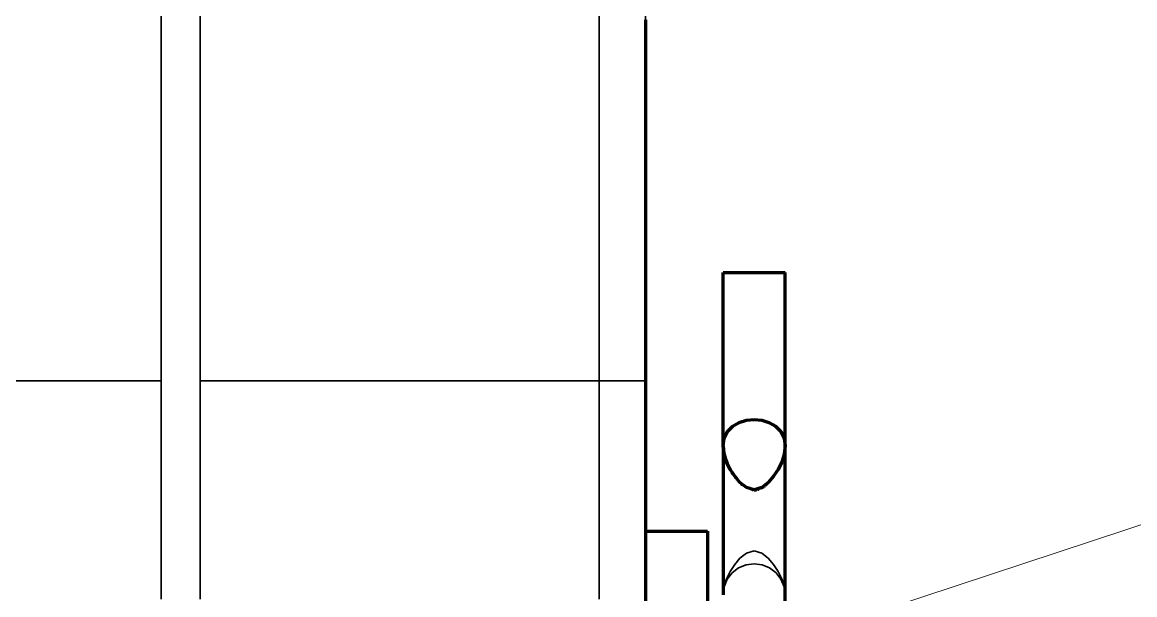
# Model space of a CAD drawing. Header units: millimetres. Extents: x 0 to 2382, y 0 to 420.
# Drawn here: x 183.58 to 190.76, y 231.59 to 235.28 of the extents above; entities that cross this region are included whole.
import ezdxf

# ---------------------------------------------------------------- set-up
doc = ezdxf.new("R2010")
doc.units = ezdxf.units.MM
doc.linetypes.add('IRAM-E-TRAZOS', pattern=[5, 4, -1])
for name, color, linetype, lineweight in [('01-VISIBLE', 7, 'CONTINUOUS', 70), ('02-OCULTA', 4, 'IRAM-E-TRAZOS', 35), ('08-FINA', 5, 'CONTINUOUS', 18)]:
    doc.layers.add(name, color=color, linetype=linetype, lineweight=lineweight)

msp = doc.modelspace()

# ---------------------------------------------------------------- linework, layer by layer
at = {"layer": '01-VISIBLE'}
for p, q in [((188.1, 232.55), (188.1, 233.67)), ((188.5, 232.55), (188.5, 233.67)), ((187.6, 232), (188, 232)), ((188.5, 231.2649), (188.5, 231.59))]:
    msp.add_line(p, q, dxfattribs=at)
for points in [[(187.6, 235.3), (187.6, 235.2), (187.6, 235.1), (187.6, 235), (187.6, 234.9), (187.6, 234.8), (187.6, 234.7), (187.6, 234.6), (187.6, 234.5), (187.6, 234.4), (187.6, 234.3), (187.6, 234.2), (187.6, 234.1), (187.6, 234), (187.6, 233.9), (187.6, 233.8), (187.6, 233.7), (187.6, 233.6), (187.6, 233.5), (187.6, 233.4), (187.6, 233.3), (187.6, 233.2), (187.6, 233.1), (187.6, 233), (187.6, 232.9), (187.6, 232.8), (187.6, 232.7), (187.6, 232.6), (187.6, 232.5), (187.6, 232.4), (187.6, 232.3), (187.6, 232.2), (187.6, 232.1), (187.6, 232), (187.6, 231.9), (187.6, 231.8), (187.6, 231.7), (187.6, 231.6), (187.6, 231.5)], [(188.1, 233.67), (188.15, 233.67), (188.2, 233.67), (188.25, 233.67), (188.3, 233.67), (188.35, 233.67), (188.4, 233.67), (188.45, 233.67), (188.5, 233.67)], [(188.1, 232.55), (188.1066, 232.5984), (188.1276, 232.6425), (188.1617, 232.6775), (188.2042, 232.7016), (188.2512, 232.7154), (188.3, 232.7199)], [(188.3, 232.7199), (188.3488, 232.7154), (188.3958, 232.7016), (188.4383, 232.6775), (188.4724, 232.6425), (188.4934, 232.5984), (188.5, 232.55)], [(188.5, 232.55), (188.4937, 232.4974), (188.4776, 232.4469), (188.4544, 232.3992), (188.4257, 232.3547), (188.3914, 232.3142), (188.3502, 232.2811), (188.3, 232.266), (188.2498, 232.2811), (188.2086, 232.3142), (188.1743, 232.3547), (188.1456, 232.3992), (188.1224, 232.4469), (188.1063, 232.4974), (188.1, 232.55)], [(188.1, 232.55), (188.1013, 232.5271), (188.1048, 232.5044), (188.1102, 232.482), (188.1173, 232.4602), (188.1258, 232.4388), (188.1356, 232.418)], [(188.1, 232.55), (188.1, 232.4995), (188.1, 232.4489), (188.1, 232.3984), (188.1, 232.3479), (188.1, 232.2974), (188.1, 232.2468), (188.1, 232.1963), (188.1, 232.1458), (188.1, 232.0953), (188.1, 232.0447), (188.1, 231.9942), (188.1, 231.9437), (188.1, 231.8932), (188.1, 231.8426), (188.1, 231.7921), (188.1, 231.7416), (188.1, 231.6911), (188.1, 231.6405), (188.1, 231.59)], [(188.5, 231.59), (188.5, 231.6405), (188.5, 231.6911), (188.5, 231.7416), (188.5, 231.7921), (188.5, 231.8426), (188.5, 231.8932), (188.5, 231.9437), (188.5, 231.9942), (188.5, 232.0447), (188.5, 232.0953), (188.5, 232.1458), (188.5, 232.1963), (188.5, 232.2468), (188.5, 232.2974), (188.5, 232.3479), (188.5, 232.3984), (188.5, 232.4489), (188.5, 232.4995), (188.5, 232.55)], [(188.5, 231.59), (188.5, 231.6405), (188.5, 231.6911), (188.5, 231.7416), (188.5, 231.7921), (188.5, 231.8426), (188.5, 231.8932), (188.5, 231.9437), (188.5, 231.9942), (188.5, 232.0447), (188.5, 232.0953), (188.5, 232.1458), (188.5, 232.1963), (188.5, 232.2468), (188.5, 232.2974), (188.5, 232.3479), (188.5, 232.3984), (188.5, 232.4489), (188.5, 232.4995), (188.5, 232.55)], [(188.1358, 232.4175), (188.1358, 232.4175), (188.1358, 232.4175), (188.1358, 232.4175), (188.1358, 232.4175), (188.1358, 232.4175), (188.1358, 232.4175)], [(188.1421, 232.4055), (188.1428, 232.4042), (188.1435, 232.4029), (188.1442, 232.4017), (188.1449, 232.4004), (188.1456, 232.3992), (188.1463, 232.3979)], [(188.1466, 232.3974), (188.1466, 232.3974), (188.1466, 232.3974), (188.1466, 232.3974), (188.1466, 232.3974), (188.1466, 232.3974), (188.1466, 232.3974)], [(188.1547, 232.3838), (188.1561, 232.3816), (188.1575, 232.3793), (188.159, 232.377), (188.1604, 232.3747), (188.1619, 232.3725), (188.1634, 232.3702)], [(188.1638, 232.3697), (188.1638, 232.3697), (188.1638, 232.3697), (188.1638, 232.3697), (188.1638, 232.3697), (188.1638, 232.3697), (188.1638, 232.3697)], [(188.164, 232.3693), (188.1644, 232.3688), (188.1647, 232.3683), (188.165, 232.3678), (188.1654, 232.3673), (188.1657, 232.3668), (188.1661, 232.3663)], [(188.1743, 232.3548), (188.1756, 232.353), (188.1769, 232.3512), (188.1783, 232.3494), (188.1797, 232.3476), (188.181, 232.3458), (188.1824, 232.344)], [(188.4152, 232.341), (188.4162, 232.3422), (188.4171, 232.3435), (188.4181, 232.3447), (188.4191, 232.346), (188.4201, 232.3472), (188.421, 232.3485)], [(188.4478, 232.388), (188.4478, 232.388), (188.4478, 232.388), (188.4478, 232.388), (188.4478, 232.388), (188.4478, 232.388), (188.4478, 232.388)], [(188.4501, 232.3917), (188.4504, 232.3923), (188.4508, 232.3929), (188.4511, 232.3935), (188.4515, 232.3941), (188.4518, 232.3947), (188.4522, 232.3953)], [(188.1882, 232.3369), (188.1885, 232.3365), (188.1888, 232.3362), (188.189, 232.3358), (188.1893, 232.3354), (188.1896, 232.3351), (188.1899, 232.3347)], [(188.1969, 232.3266), (188.1978, 232.3257), (188.1987, 232.3247), (188.1995, 232.3237), (188.2004, 232.3228), (188.2013, 232.3218), (188.2022, 232.3209)], [(188.2109, 232.3119), (188.2109, 232.3119), (188.2109, 232.3119), (188.2109, 232.3119), (188.2109, 232.3119), (188.2109, 232.3119), (188.2109, 232.3119)], [(188.2109, 232.3118), (188.2109, 232.3118), (188.2109, 232.3118), (188.2109, 232.3118), (188.2109, 232.3118), (188.2109, 232.3118), (188.2109, 232.3118)], [(188.211, 232.3117), (188.2111, 232.3117), (188.2111, 232.3117), (188.2112, 232.3116), (188.2112, 232.3116), (188.2113, 232.3115), (188.2113, 232.3115)], [(188.2116, 232.3111), (188.2121, 232.3107), (188.2126, 232.3102), (188.2131, 232.3097), (188.2137, 232.3092), (188.2142, 232.3087), (188.2147, 232.3082)], [(188.2179, 232.3052), (188.2186, 232.3045), (188.2194, 232.3038), (188.2202, 232.3032), (188.2209, 232.3025), (188.2217, 232.3018), (188.2225, 232.3011)], [(188.2318, 232.2934), (188.2318, 232.2934), (188.2318, 232.2934), (188.2318, 232.2934), (188.2318, 232.2934), (188.2318, 232.2934), (188.2318, 232.2934)], [(188.2319, 232.2933), (188.2319, 232.2933), (188.2319, 232.2933), (188.2319, 232.2933), (188.2319, 232.2933), (188.2319, 232.2933), (188.2319, 232.2933)], [(188.3431, 232.2772), (188.3431, 232.2772), (188.3431, 232.2772), (188.3431, 232.2772), (188.3431, 232.2772), (188.3431, 232.2772), (188.3431, 232.2772)], [(188.3432, 232.2772), (188.3432, 232.2772), (188.3432, 232.2772), (188.3432, 232.2772), (188.3432, 232.2772), (188.3432, 232.2772), (188.3432, 232.2772)], [(188.3434, 232.2773), (188.3434, 232.2773), (188.3434, 232.2773), (188.3434, 232.2773), (188.3434, 232.2773), (188.3434, 232.2773), (188.3434, 232.2773)], [(188.3435, 232.2773), (188.3435, 232.2773), (188.3435, 232.2773), (188.3435, 232.2773), (188.3435, 232.2773), (188.3435, 232.2773), (188.3435, 232.2773)], [(188.3436, 232.2774), (188.3436, 232.2774), (188.3436, 232.2774), (188.3436, 232.2774), (188.3436, 232.2774), (188.3436, 232.2774), (188.3436, 232.2774)], [(188.3437, 232.2775), (188.3437, 232.2775), (188.3437, 232.2775), (188.3437, 232.2775), (188.3437, 232.2775), (188.3437, 232.2775), (188.3437, 232.2775)], [(188.3438, 232.2775), (188.3438, 232.2775), (188.3438, 232.2775), (188.3438, 232.2775), (188.3438, 232.2775), (188.3438, 232.2775), (188.3438, 232.2775)], [(188.344, 232.2776), (188.344, 232.2776), (188.344, 232.2776), (188.344, 232.2776), (188.344, 232.2776), (188.344, 232.2776), (188.344, 232.2776)], [(188.3441, 232.2777), (188.3441, 232.2777), (188.3441, 232.2777), (188.3441, 232.2777), (188.3441, 232.2777), (188.3441, 232.2777), (188.3441, 232.2777)], [(188.3442, 232.2777), (188.3442, 232.2777), (188.3442, 232.2777), (188.3442, 232.2777), (188.3442, 232.2777), (188.3442, 232.2777), (188.3442, 232.2777)], [(188.3443, 232.2778), (188.3443, 232.2778), (188.3443, 232.2778), (188.3443, 232.2778), (188.3443, 232.2778), (188.3443, 232.2778), (188.3443, 232.2778)], [(188.3444, 232.2778), (188.3444, 232.2778), (188.3444, 232.2778), (188.3444, 232.2778), (188.3444, 232.2778), (188.3444, 232.2778), (188.3444, 232.2778)], [(188.3445, 232.2779), (188.3445, 232.2779), (188.3445, 232.2779), (188.3445, 232.2779), (188.3445, 232.2779), (188.3445, 232.2779), (188.3445, 232.2779)], [(188.3447, 232.278), (188.3447, 232.278), (188.3447, 232.278), (188.3447, 232.278), (188.3447, 232.278), (188.3447, 232.278), (188.3447, 232.278)], [(188.3448, 232.278), (188.3448, 232.278), (188.3449, 232.2781), (188.3449, 232.2781), (188.3449, 232.2781), (188.345, 232.2781), (188.345, 232.2782)], [(188.3535, 232.2831), (188.3535, 232.2831), (188.3535, 232.2831), (188.3535, 232.2831), (188.3535, 232.2831), (188.3535, 232.2831), (188.3535, 232.2831)], [(188.3536, 232.2831), (188.3536, 232.2831), (188.3536, 232.2832), (188.3536, 232.2832), (188.3536, 232.2832), (188.3536, 232.2832), (188.3537, 232.2832)], [(188.3537, 232.2832), (188.3538, 232.2832), (188.3538, 232.2833), (188.3539, 232.2833), (188.3539, 232.2833), (188.3539, 232.2833), (188.354, 232.2834)], [(188.354, 232.2834), (188.3554, 232.2843), (188.3567, 232.2851), (188.3581, 232.286), (188.3594, 232.287), (188.3607, 232.2879), (188.3621, 232.2888)], [(188.364, 232.2902), (188.3648, 232.2908), (188.3655, 232.2914), (188.3663, 232.2919), (188.3671, 232.2925), (188.3678, 232.2931), (188.3686, 232.2937)], [(188.375, 232.2989), (188.3754, 232.2993), (188.3758, 232.2996), (188.3762, 232.3), (188.3766, 232.3003), (188.3771, 232.3007), (188.3775, 232.3011)], [(188.3782, 232.3017), (188.3787, 232.3022), (188.3793, 232.3027), (188.3799, 232.3032), (188.3805, 232.3037), (188.3811, 232.3043), (188.3816, 232.3048)], [(188.386, 232.3088), (188.3867, 232.3096), (188.3875, 232.3103), (188.3882, 232.311), (188.389, 232.3117), (188.3897, 232.3125), (188.3904, 232.3132)], [(188.3956, 232.3185), (188.3963, 232.3192), (188.397, 232.32), (188.3977, 232.3207), (188.3984, 232.3215), (188.3991, 232.3223), (188.3998, 232.3231)], [(188.4011, 232.3245), (188.4014, 232.3248), (188.4017, 232.3251), (188.4019, 232.3254), (188.4022, 232.3257), (188.4025, 232.326), (188.4027, 232.3262)], [(188.4011, 232.3244), (188.4011, 232.3244), (188.4011, 232.3244), (188.4011, 232.3245), (188.4011, 232.3245), (188.4011, 232.3245), (188.4011, 232.3245)], [(188.4086, 232.333), (188.409, 232.3335), (188.4095, 232.334), (188.4099, 232.3346), (188.4103, 232.3351), (188.4108, 232.3356), (188.4112, 232.3361)], [(188.2647, 232.2735), (188.2647, 232.2735), (188.2647, 232.2735), (188.2647, 232.2735), (188.2647, 232.2735), (188.2647, 232.2735), (188.2647, 232.2735)], [(188.2649, 232.2734), (188.2649, 232.2734), (188.2649, 232.2734), (188.2649, 232.2734), (188.2649, 232.2734), (188.2649, 232.2734), (188.2649, 232.2734)], [(188.2652, 232.2733), (188.2652, 232.2733), (188.2652, 232.2733), (188.2652, 232.2733), (188.2652, 232.2733), (188.2652, 232.2733), (188.2652, 232.2733)], [(188.2655, 232.2732), (188.2655, 232.2732), (188.2655, 232.2732), (188.2655, 232.2732), (188.2655, 232.2732), (188.2655, 232.2732), (188.2655, 232.2732)], [(188.2661, 232.2729), (188.2661, 232.2729), (188.2661, 232.2729), (188.2661, 232.2729), (188.2661, 232.2729), (188.2661, 232.2729), (188.2661, 232.2729)], [(188.2663, 232.2728), (188.2663, 232.2728), (188.2663, 232.2728), (188.2663, 232.2728), (188.2663, 232.2728), (188.2663, 232.2728), (188.2663, 232.2728)], [(188.2666, 232.2727), (188.2666, 232.2727), (188.2666, 232.2727), (188.2666, 232.2727), (188.2666, 232.2727), (188.2666, 232.2727), (188.2666, 232.2727)], [(188.2867, 232.267), (188.2867, 232.267), (188.2867, 232.267), (188.2867, 232.267), (188.2867, 232.267), (188.2867, 232.267), (188.2867, 232.267)], [(188.2868, 232.267), (188.2868, 232.267), (188.2868, 232.267), (188.2868, 232.267), (188.2868, 232.267), (188.2868, 232.267), (188.2868, 232.267)], [(188.2869, 232.267), (188.2869, 232.267), (188.2869, 232.267), (188.2869, 232.267), (188.2869, 232.267), (188.2869, 232.267), (188.2869, 232.267)], [(188.287, 232.267), (188.287, 232.267), (188.287, 232.267), (188.287, 232.267), (188.287, 232.267), (188.287, 232.267), (188.287, 232.267)], [(188.2871, 232.267), (188.2871, 232.267), (188.2871, 232.267), (188.2871, 232.267), (188.2871, 232.267), (188.2871, 232.267), (188.2871, 232.267)], [(188.2872, 232.267), (188.2872, 232.267), (188.2872, 232.267), (188.2872, 232.267), (188.2872, 232.267), (188.2872, 232.267), (188.2872, 232.267)], [(188.2873, 232.2669), (188.2873, 232.2669), (188.2873, 232.2669), (188.2873, 232.2669), (188.2873, 232.2669), (188.2873, 232.2669), (188.2873, 232.2669)], [(188.2874, 232.2669), (188.2874, 232.2669), (188.2874, 232.2669), (188.2874, 232.2669), (188.2874, 232.2669), (188.2874, 232.2669), (188.2874, 232.2669)], [(188.2875, 232.2669), (188.2875, 232.2669), (188.2875, 232.2669), (188.2875, 232.2669), (188.2875, 232.2669), (188.2875, 232.2669), (188.2875, 232.2669)], [(188.2876, 232.2669), (188.2876, 232.2669), (188.2876, 232.2669), (188.2876, 232.2669), (188.2876, 232.2669), (188.2876, 232.2669), (188.2876, 232.2669)], [(188.2877, 232.2669), (188.2877, 232.2669), (188.2877, 232.2669), (188.2877, 232.2669), (188.2877, 232.2669), (188.2877, 232.2669), (188.2877, 232.2669)], [(188.2878, 232.2669), (188.2878, 232.2669), (188.2878, 232.2669), (188.2878, 232.2669), (188.2878, 232.2669), (188.2878, 232.2669), (188.2878, 232.2669)], [(188.2879, 232.2669), (188.2879, 232.2669), (188.2879, 232.2669), (188.2879, 232.2669), (188.2879, 232.2669), (188.2879, 232.2669), (188.2879, 232.2669)], [(188.288, 232.2668), (188.288, 232.2668), (188.288, 232.2668), (188.288, 232.2668), (188.288, 232.2668), (188.288, 232.2668), (188.288, 232.2668)], [(188.2881, 232.2668), (188.2881, 232.2668), (188.2881, 232.2668), (188.2881, 232.2668), (188.2881, 232.2668), (188.2881, 232.2668), (188.2881, 232.2668)], [(188.2882, 232.2668), (188.2882, 232.2668), (188.2882, 232.2668), (188.2882, 232.2668), (188.2882, 232.2668), (188.2882, 232.2668), (188.2882, 232.2668)], [(188.2883, 232.2668), (188.2883, 232.2668), (188.2883, 232.2668), (188.2883, 232.2668), (188.2883, 232.2668), (188.2883, 232.2668), (188.2883, 232.2668)], [(188.2884, 232.2668), (188.2884, 232.2668), (188.2884, 232.2668), (188.2884, 232.2668), (188.2884, 232.2668), (188.2884, 232.2668), (188.2884, 232.2668)], [(188.2886, 232.2668), (188.2886, 232.2668), (188.2886, 232.2668), (188.2886, 232.2668), (188.2886, 232.2668), (188.2886, 232.2668), (188.2886, 232.2668)], [(188.2887, 232.2667), (188.2887, 232.2667), (188.2887, 232.2667), (188.2887, 232.2667), (188.2887, 232.2667), (188.2887, 232.2667), (188.2887, 232.2667)], [(188.2888, 232.2667), (188.2888, 232.2667), (188.2888, 232.2667), (188.2888, 232.2667), (188.2888, 232.2667), (188.2888, 232.2667), (188.2888, 232.2667)], [(188.2889, 232.2667), (188.2889, 232.2667), (188.2889, 232.2667), (188.2889, 232.2667), (188.2889, 232.2667), (188.2889, 232.2667), (188.2889, 232.2667)], [(188.289, 232.2667), (188.289, 232.2667), (188.289, 232.2667), (188.289, 232.2667), (188.289, 232.2667), (188.289, 232.2667), (188.289, 232.2667)], [(188.2891, 232.2667), (188.2891, 232.2667), (188.2891, 232.2667), (188.2891, 232.2667), (188.2891, 232.2667), (188.2891, 232.2667), (188.2891, 232.2667)], [(188.2892, 232.2667), (188.2892, 232.2667), (188.2892, 232.2667), (188.2892, 232.2667), (188.2892, 232.2667), (188.2892, 232.2667), (188.2892, 232.2667)], [(188.2893, 232.2667), (188.2893, 232.2667), (188.2893, 232.2667), (188.2893, 232.2667), (188.2893, 232.2667), (188.2893, 232.2667), (188.2893, 232.2667)], [(188.2894, 232.2666), (188.2894, 232.2666), (188.2894, 232.2666), (188.2894, 232.2666), (188.2894, 232.2666), (188.2894, 232.2666), (188.2894, 232.2666)], [(188.2895, 232.2666), (188.2895, 232.2666), (188.2895, 232.2666), (188.2895, 232.2666), (188.2895, 232.2666), (188.2895, 232.2666), (188.2895, 232.2666)], [(188.2896, 232.2666), (188.2896, 232.2666), (188.2896, 232.2666), (188.2896, 232.2666), (188.2896, 232.2666), (188.2896, 232.2666), (188.2896, 232.2666)], [(188.2897, 232.2666), (188.2897, 232.2666), (188.2897, 232.2666), (188.2897, 232.2666), (188.2897, 232.2666), (188.2897, 232.2666), (188.2897, 232.2666)], [(188.2898, 232.2666), (188.2898, 232.2666), (188.2898, 232.2666), (188.2898, 232.2666), (188.2898, 232.2666), (188.2898, 232.2666), (188.2898, 232.2666)], [(188.2899, 232.2666), (188.2899, 232.2666), (188.2899, 232.2666), (188.2899, 232.2666), (188.2899, 232.2666), (188.2899, 232.2666), (188.2899, 232.2666)], [(188.29, 232.2666), (188.29, 232.2666), (188.29, 232.2666), (188.29, 232.2666), (188.29, 232.2666), (188.29, 232.2666), (188.29, 232.2666)], [(188.2901, 232.2666), (188.2902, 232.2666), (188.2902, 232.2665), (188.2902, 232.2665), (188.2903, 232.2665), (188.2903, 232.2665), (188.2904, 232.2665)], [(188.3001, 232.266), (188.3001, 232.266), (188.3002, 232.266), (188.3003, 232.266), (188.3003, 232.266), (188.3004, 232.266), (188.3004, 232.266)], [(188.3004, 232.266), (188.3013, 232.266), (188.3021, 232.266), (188.3029, 232.266), (188.3038, 232.266), (188.3046, 232.2661), (188.3055, 232.2661)], [(188.3057, 232.2662), (188.3072, 232.2663), (188.3086, 232.2664), (188.31, 232.2666), (188.3115, 232.2668), (188.3129, 232.267), (188.3143, 232.2672)], [(188.3225, 232.2691), (188.3225, 232.2691), (188.3225, 232.2691), (188.3225, 232.2691), (188.3225, 232.2691), (188.3225, 232.2691), (188.3225, 232.2691)], [(188.3227, 232.2691), (188.3227, 232.2691), (188.3227, 232.2691), (188.3227, 232.2691), (188.3227, 232.2691), (188.3227, 232.2691), (188.3227, 232.2691)], [(188.3228, 232.2691), (188.3228, 232.2691), (188.3228, 232.2691), (188.3228, 232.2691), (188.3228, 232.2691), (188.3228, 232.2691), (188.3228, 232.2691)], [(188.3229, 232.2692), (188.3229, 232.2692), (188.3229, 232.2692), (188.3229, 232.2692), (188.3229, 232.2692), (188.3229, 232.2692), (188.3229, 232.2692)], [(188.3231, 232.2692), (188.3231, 232.2692), (188.3231, 232.2692), (188.3231, 232.2692), (188.3231, 232.2692), (188.3231, 232.2692), (188.3231, 232.2692)], [(188.3232, 232.2692), (188.3232, 232.2692), (188.3232, 232.2692), (188.3232, 232.2692), (188.3232, 232.2692), (188.3232, 232.2692), (188.3232, 232.2692)], [(188.3233, 232.2693), (188.3233, 232.2693), (188.3233, 232.2693), (188.3233, 232.2693), (188.3233, 232.2693), (188.3233, 232.2693), (188.3233, 232.2693)], [(188.3235, 232.2693), (188.3235, 232.2693), (188.3235, 232.2693), (188.3235, 232.2693), (188.3235, 232.2693), (188.3235, 232.2693), (188.3235, 232.2693)], [(188.3236, 232.2694), (188.3236, 232.2694), (188.3236, 232.2694), (188.3236, 232.2694), (188.3236, 232.2694), (188.3236, 232.2694), (188.3236, 232.2694)], [(188.3237, 232.2694), (188.3237, 232.2694), (188.3237, 232.2694), (188.3237, 232.2694), (188.3237, 232.2694), (188.3237, 232.2694), (188.3237, 232.2694)], [(188.3239, 232.2694), (188.3239, 232.2694), (188.3239, 232.2694), (188.3239, 232.2694), (188.3239, 232.2694), (188.3239, 232.2694), (188.3239, 232.2694)], [(188.324, 232.2695), (188.324, 232.2695), (188.324, 232.2695), (188.324, 232.2695), (188.324, 232.2695), (188.324, 232.2695), (188.324, 232.2695)], [(188.3241, 232.2695), (188.3241, 232.2695), (188.3241, 232.2695), (188.3241, 232.2695), (188.3241, 232.2695), (188.3241, 232.2695), (188.3241, 232.2695)], [(188.3243, 232.2695), (188.3243, 232.2695), (188.3243, 232.2695), (188.3243, 232.2695), (188.3243, 232.2695), (188.3243, 232.2695), (188.3243, 232.2695)], [(188.3244, 232.2696), (188.3244, 232.2696), (188.3244, 232.2696), (188.3244, 232.2696), (188.3244, 232.2696), (188.3244, 232.2696), (188.3244, 232.2696)], [(188.3245, 232.2696), (188.3245, 232.2696), (188.3245, 232.2696), (188.3245, 232.2696), (188.3245, 232.2696), (188.3245, 232.2696), (188.3245, 232.2696)], [(188.3247, 232.2697), (188.3247, 232.2697), (188.3247, 232.2697), (188.3247, 232.2697), (188.3247, 232.2697), (188.3247, 232.2697), (188.3247, 232.2697)], [(188.3248, 232.2697), (188.3248, 232.2697), (188.3248, 232.2697), (188.3248, 232.2697), (188.3248, 232.2697), (188.3248, 232.2697), (188.3248, 232.2697)], [(188.3249, 232.2697), (188.3249, 232.2697), (188.3249, 232.2697), (188.3249, 232.2697), (188.3249, 232.2697), (188.3249, 232.2697), (188.3249, 232.2697)], [(188.3251, 232.2698), (188.3251, 232.2698), (188.3252, 232.2698), (188.3252, 232.2698), (188.3253, 232.2698), (188.3253, 232.2699), (188.3254, 232.2699)], [(188, 232), (188, 231.95), (188, 231.9), (188, 231.85), (188, 231.8), (188, 231.75), (188, 231.7), (188, 231.65), (188, 231.6), (188, 231.55)], [(188.1, 231.59), (188.1, 231.59), (188.1, 231.59), (188.1, 231.59), (188.1, 231.5901), (188.1, 231.5901), (188.1, 231.5901)], [(188.5, 231.5901), (188.5, 231.5901), (188.5, 231.5901), (188.5, 231.59), (188.5, 231.59), (188.5, 231.59), (188.5, 231.59)]]:
    msp.add_lwpolyline(points, dxfattribs=at)
at = {"layer": '02-OCULTA'}
for p, q in [((181.6, 232.97), (184.475, 232.97)), ((184.725, 232.97), (187.6, 232.97)), ((188.1, 231.59), (188.1, 232.55)), ((188.5, 231.59), (188.5, 232.55))]:
    msp.add_line(p, q, dxfattribs=at)
for points in [[(184.475, 235.325), (184.475, 235.254), (184.475, 235.183), (184.475, 235.112), (184.475, 235.041), (184.475, 234.97), (184.475, 234.899), (184.475, 234.828), (184.475, 234.757), (184.475, 234.686), (184.475, 234.615), (184.475, 234.544), (184.475, 234.473), (184.475, 234.402), (184.475, 234.331), (184.475, 234.26), (184.475, 234.189), (184.475, 234.118), (184.475, 234.047), (184.475, 233.976), (184.475, 233.905), (184.475, 233.834), (184.475, 233.763), (184.475, 233.692), (184.475, 233.621), (184.475, 233.55), (184.475, 233.479), (184.475, 233.408), (184.475, 233.337), (184.475, 233.266), (184.475, 233.195), (184.475, 233.124), (184.475, 233.053), (184.475, 232.982), (184.475, 232.911), (184.475, 232.84), (184.475, 232.769), (184.475, 232.698), (184.475, 232.627), (184.475, 232.556), (184.475, 232.485), (184.475, 232.414), (184.475, 232.343), (184.475, 232.272), (184.475, 232.201), (184.475, 232.13), (184.475, 232.059), (184.475, 231.988), (184.475, 231.917), (184.475, 231.846), (184.475, 231.775), (184.475, 231.704), (184.475, 231.633), (184.475, 231.562)], [(184.475, 231.562), (184.475, 231.633), (184.475, 231.704), (184.475, 231.775), (184.475, 231.846), (184.475, 231.917), (184.475, 231.988), (184.475, 232.059), (184.475, 232.13), (184.475, 232.201), (184.475, 232.272), (184.475, 232.343), (184.475, 232.414), (184.475, 232.485), (184.475, 232.556), (184.475, 232.627), (184.475, 232.698), (184.475, 232.769), (184.475, 232.84), (184.475, 232.911), (184.475, 232.982), (184.475, 233.053), (184.475, 233.124), (184.475, 233.195), (184.475, 233.266), (184.475, 233.337), (184.475, 233.408), (184.475, 233.479), (184.475, 233.55), (184.475, 233.621), (184.475, 233.692), (184.475, 233.763), (184.475, 233.834), (184.475, 233.905), (184.475, 233.976), (184.475, 234.047), (184.475, 234.118), (184.475, 234.189), (184.475, 234.26), (184.475, 234.331), (184.475, 234.402), (184.475, 234.473), (184.475, 234.544), (184.475, 234.615), (184.475, 234.686), (184.475, 234.757), (184.475, 234.828), (184.475, 234.899), (184.475, 234.97), (184.475, 235.041), (184.475, 235.112), (184.475, 235.183), (184.475, 235.254), (184.475, 235.325)], [(184.725, 235.325), (184.725, 235.254), (184.725, 235.183), (184.725, 235.112), (184.725, 235.041), (184.725, 234.97), (184.725, 234.899), (184.725, 234.828), (184.725, 234.757), (184.725, 234.686), (184.725, 234.615), (184.725, 234.544), (184.725, 234.473), (184.725, 234.402), (184.725, 234.331), (184.725, 234.26), (184.725, 234.189), (184.725, 234.118), (184.725, 234.047), (184.725, 233.976), (184.725, 233.905), (184.725, 233.834), (184.725, 233.763), (184.725, 233.692), (184.725, 233.621), (184.725, 233.55), (184.725, 233.479), (184.725, 233.408), (184.725, 233.337), (184.725, 233.266), (184.725, 233.195), (184.725, 233.124), (184.725, 233.053), (184.725, 232.982), (184.725, 232.911), (184.725, 232.84), (184.725, 232.769), (184.725, 232.698), (184.725, 232.627), (184.725, 232.556), (184.725, 232.485), (184.725, 232.414), (184.725, 232.343), (184.725, 232.272), (184.725, 232.201), (184.725, 232.13), (184.725, 232.059), (184.725, 231.988), (184.725, 231.917), (184.725, 231.846), (184.725, 231.775), (184.725, 231.704), (184.725, 231.633), (184.725, 231.562)], [(184.725, 231.562), (184.725, 231.633), (184.725, 231.704), (184.725, 231.775), (184.725, 231.846), (184.725, 231.917), (184.725, 231.988), (184.725, 232.059), (184.725, 232.13), (184.725, 232.201), (184.725, 232.272), (184.725, 232.343), (184.725, 232.414), (184.725, 232.485), (184.725, 232.556), (184.725, 232.627), (184.725, 232.698), (184.725, 232.769), (184.725, 232.84), (184.725, 232.911), (184.725, 232.982), (184.725, 233.053), (184.725, 233.124), (184.725, 233.195), (184.725, 233.266), (184.725, 233.337), (184.725, 233.408), (184.725, 233.479), (184.725, 233.55), (184.725, 233.621), (184.725, 233.692), (184.725, 233.763), (184.725, 233.834), (184.725, 233.905), (184.725, 233.976), (184.725, 234.047), (184.725, 234.118), (184.725, 234.189), (184.725, 234.26), (184.725, 234.331), (184.725, 234.402), (184.725, 234.473), (184.725, 234.544), (184.725, 234.615), (184.725, 234.686), (184.725, 234.757), (184.725, 234.828), (184.725, 234.899), (184.725, 234.97), (184.725, 235.041), (184.725, 235.112), (184.725, 235.183), (184.725, 235.254), (184.725, 235.325)], [(187.3, 235.328), (187.3, 235.256), (187.3, 235.184), (187.3, 235.112), (187.3, 235.04), (187.3, 234.968), (187.3, 234.896), (187.3, 234.824), (187.3, 234.752), (187.3, 234.68), (187.3, 234.608), (187.3, 234.536), (187.3, 234.464), (187.3, 234.392), (187.3, 234.32), (187.3, 234.248), (187.3, 234.176), (187.3, 234.104), (187.3, 234.032), (187.3, 233.96), (187.3, 233.888), (187.3, 233.816), (187.3, 233.744), (187.3, 233.672), (187.3, 233.6), (187.3, 233.528), (187.3, 233.456), (187.3, 233.384), (187.3, 233.312), (187.3, 233.24), (187.3, 233.168), (187.3, 233.096), (187.3, 233.024), (187.3, 232.952), (187.3, 232.88), (187.3, 232.808), (187.3, 232.736), (187.3, 232.664), (187.3, 232.592), (187.3, 232.52), (187.3, 232.448), (187.3, 232.376), (187.3, 232.304), (187.3, 232.232), (187.3, 232.16), (187.3, 232.088), (187.3, 232.016), (187.3, 231.944), (187.3, 231.872), (187.3, 231.8), (187.3, 231.728), (187.3, 231.656), (187.3, 231.584)], [(187.3, 231.584), (187.3, 231.656), (187.3, 231.728), (187.3, 231.8), (187.3, 231.872), (187.3, 231.944), (187.3, 232.016), (187.3, 232.088), (187.3, 232.16), (187.3, 232.232), (187.3, 232.304), (187.3, 232.376), (187.3, 232.448), (187.3, 232.52), (187.3, 232.592), (187.3, 232.664), (187.3, 232.736), (187.3, 232.808), (187.3, 232.88), (187.3, 232.952), (187.3, 233.024), (187.3, 233.096), (187.3, 233.168), (187.3, 233.24), (187.3, 233.312), (187.3, 233.384), (187.3, 233.456), (187.3, 233.528), (187.3, 233.6), (187.3, 233.672), (187.3, 233.744), (187.3, 233.816), (187.3, 233.888), (187.3, 233.96), (187.3, 234.032), (187.3, 234.104), (187.3, 234.176), (187.3, 234.248), (187.3, 234.32), (187.3, 234.392), (187.3, 234.464), (187.3, 234.536), (187.3, 234.608), (187.3, 234.68), (187.3, 234.752), (187.3, 234.824), (187.3, 234.896), (187.3, 234.968), (187.3, 235.04), (187.3, 235.112), (187.3, 235.184), (187.3, 235.256), (187.3, 235.328)], [(187.3, 235.325), (187.3, 235.254), (187.3, 235.183), (187.3, 235.112), (187.3, 235.041), (187.3, 234.97), (187.3, 234.899), (187.3, 234.828), (187.3, 234.757), (187.3, 234.686), (187.3, 234.615), (187.3, 234.544), (187.3, 234.473), (187.3, 234.402), (187.3, 234.331), (187.3, 234.26), (187.3, 234.189), (187.3, 234.118), (187.3, 234.047), (187.3, 233.976), (187.3, 233.905), (187.3, 233.834), (187.3, 233.763), (187.3, 233.692), (187.3, 233.621), (187.3, 233.55), (187.3, 233.479), (187.3, 233.408), (187.3, 233.337), (187.3, 233.266), (187.3, 233.195), (187.3, 233.124), (187.3, 233.053), (187.3, 232.982), (187.3, 232.911), (187.3, 232.84), (187.3, 232.769), (187.3, 232.698), (187.3, 232.627), (187.3, 232.556), (187.3, 232.485), (187.3, 232.414), (187.3, 232.343), (187.3, 232.272), (187.3, 232.201), (187.3, 232.13), (187.3, 232.059), (187.3, 231.988), (187.3, 231.917), (187.3, 231.846), (187.3, 231.775), (187.3, 231.704), (187.3, 231.633), (187.3, 231.562)], [(187.3, 231.562), (187.3, 231.633), (187.3, 231.704), (187.3, 231.775), (187.3, 231.846), (187.3, 231.917), (187.3, 231.988), (187.3, 232.059), (187.3, 232.13), (187.3, 232.201), (187.3, 232.272), (187.3, 232.343), (187.3, 232.414), (187.3, 232.485), (187.3, 232.556), (187.3, 232.627), (187.3, 232.698), (187.3, 232.769), (187.3, 232.84), (187.3, 232.911), (187.3, 232.982), (187.3, 233.053), (187.3, 233.124), (187.3, 233.195), (187.3, 233.266), (187.3, 233.337), (187.3, 233.408), (187.3, 233.479), (187.3, 233.55), (187.3, 233.621), (187.3, 233.692), (187.3, 233.763), (187.3, 233.834), (187.3, 233.905), (187.3, 233.976), (187.3, 234.047), (187.3, 234.118), (187.3, 234.189), (187.3, 234.26), (187.3, 234.331), (187.3, 234.402), (187.3, 234.473), (187.3, 234.544), (187.3, 234.615), (187.3, 234.686), (187.3, 234.757), (187.3, 234.828), (187.3, 234.899), (187.3, 234.97), (187.3, 235.041), (187.3, 235.112), (187.3, 235.183), (187.3, 235.254), (187.3, 235.325)], [(187.6, 235.328), (187.6, 235.256), (187.6, 235.184), (187.6, 235.112), (187.6, 235.04), (187.6, 234.968), (187.6, 234.896), (187.6, 234.824), (187.6, 234.752), (187.6, 234.68), (187.6, 234.608), (187.6, 234.536), (187.6, 234.464), (187.6, 234.392), (187.6, 234.32), (187.6, 234.248), (187.6, 234.176), (187.6, 234.104), (187.6, 234.032), (187.6, 233.96), (187.6, 233.888), (187.6, 233.816), (187.6, 233.744), (187.6, 233.672), (187.6, 233.6), (187.6, 233.528), (187.6, 233.456), (187.6, 233.384), (187.6, 233.312), (187.6, 233.24), (187.6, 233.168), (187.6, 233.096), (187.6, 233.024), (187.6, 232.952), (187.6, 232.88), (187.6, 232.808), (187.6, 232.736), (187.6, 232.664), (187.6, 232.592), (187.6, 232.52), (187.6, 232.448), (187.6, 232.376), (187.6, 232.304), (187.6, 232.232), (187.6, 232.16), (187.6, 232.088), (187.6, 232.016), (187.6, 231.944), (187.6, 231.872), (187.6, 231.8), (187.6, 231.728), (187.6, 231.656), (187.6, 231.584)], [(187.6, 231.584), (187.6, 231.656), (187.6, 231.728), (187.6, 231.8), (187.6, 231.872), (187.6, 231.944), (187.6, 232.016), (187.6, 232.088), (187.6, 232.16), (187.6, 232.232), (187.6, 232.304), (187.6, 232.376), (187.6, 232.448), (187.6, 232.52), (187.6, 232.592), (187.6, 232.664), (187.6, 232.736), (187.6, 232.808), (187.6, 232.88), (187.6, 232.952), (187.6, 233.024), (187.6, 233.096), (187.6, 233.168), (187.6, 233.24), (187.6, 233.312), (187.6, 233.384), (187.6, 233.456), (187.6, 233.528), (187.6, 233.6), (187.6, 233.672), (187.6, 233.744), (187.6, 233.816), (187.6, 233.888), (187.6, 233.96), (187.6, 234.032), (187.6, 234.104), (187.6, 234.176), (187.6, 234.248), (187.6, 234.32), (187.6, 234.392), (187.6, 234.464), (187.6, 234.536), (187.6, 234.608), (187.6, 234.68), (187.6, 234.752), (187.6, 234.824), (187.6, 234.896), (187.6, 234.968), (187.6, 235.04), (187.6, 235.112), (187.6, 235.184), (187.6, 235.256), (187.6, 235.328)], [(187.6, 231.5), (187.6, 231.6), (187.6, 231.7), (187.6, 231.8), (187.6, 231.9), (187.6, 232), (187.6, 232.1), (187.6, 232.2), (187.6, 232.3), (187.6, 232.4), (187.6, 232.5), (187.6, 232.6), (187.6, 232.7), (187.6, 232.8), (187.6, 232.9), (187.6, 233), (187.6, 233.1), (187.6, 233.2), (187.6, 233.3), (187.6, 233.4), (187.6, 233.5), (187.6, 233.6), (187.6, 233.7), (187.6, 233.8), (187.6, 233.9), (187.6, 234), (187.6, 234.1), (187.6, 234.2), (187.6, 234.3), (187.6, 234.4), (187.6, 234.5), (187.6, 234.6), (187.6, 234.7), (187.6, 234.8), (187.6, 234.9), (187.6, 235), (187.6, 235.1), (187.6, 235.2), (187.6, 235.3)], [(188.5, 233.67), (188.45, 233.67), (188.4, 233.67), (188.35, 233.67), (188.3, 233.67), (188.25, 233.67), (188.2, 233.67), (188.15, 233.67), (188.1, 233.67)], [(184.475, 232.97), (184.475, 232.9197), (184.475, 232.8693), (184.475, 232.819), (184.475, 232.7686), (184.475, 232.7183), (184.475, 232.668), (184.475, 232.6176), (184.475, 232.5673), (184.475, 232.5169), (184.475, 232.4666), (184.475, 232.4163), (184.475, 232.3659), (184.475, 232.3156), (184.475, 232.2653), (184.475, 232.2149), (184.475, 232.1646), (184.475, 232.1142), (184.475, 232.0639), (184.475, 232.0136), (184.475, 231.9632), (184.475, 231.9129), (184.475, 231.8625), (184.475, 231.8122), (184.475, 231.7619), (184.475, 231.7115), (184.475, 231.6612), (184.475, 231.6108), (184.475, 231.5605)], [(184.475, 231.5605), (184.475, 231.6108), (184.475, 231.6612), (184.475, 231.7115), (184.475, 231.7619), (184.475, 231.8122), (184.475, 231.8625), (184.475, 231.9129), (184.475, 231.9632), (184.475, 232.0136), (184.475, 232.0639), (184.475, 232.1142), (184.475, 232.1646), (184.475, 232.2149), (184.475, 232.2653), (184.475, 232.3156), (184.475, 232.3659), (184.475, 232.4163), (184.475, 232.4666), (184.475, 232.5169), (184.475, 232.5673), (184.475, 232.6176), (184.475, 232.668), (184.475, 232.7183), (184.475, 232.7686), (184.475, 232.819), (184.475, 232.8693), (184.475, 232.9197), (184.475, 232.97)], [(184.725, 232.97), (184.725, 232.9197), (184.725, 232.8693), (184.725, 232.819), (184.725, 232.7686), (184.725, 232.7183), (184.725, 232.668), (184.725, 232.6176), (184.725, 232.5673), (184.725, 232.5169), (184.725, 232.4666), (184.725, 232.4163), (184.725, 232.3659), (184.725, 232.3156), (184.725, 232.2653), (184.725, 232.2149), (184.725, 232.1646), (184.725, 232.1142), (184.725, 232.0639), (184.725, 232.0136), (184.725, 231.9632), (184.725, 231.9129), (184.725, 231.8625), (184.725, 231.8122), (184.725, 231.7619), (184.725, 231.7115), (184.725, 231.6612), (184.725, 231.6108), (184.725, 231.5605)], [(184.725, 231.5605), (184.725, 231.6108), (184.725, 231.6612), (184.725, 231.7115), (184.725, 231.7619), (184.725, 231.8122), (184.725, 231.8625), (184.725, 231.9129), (184.725, 231.9632), (184.725, 232.0136), (184.725, 232.0639), (184.725, 232.1142), (184.725, 232.1646), (184.725, 232.2149), (184.725, 232.2653), (184.725, 232.3156), (184.725, 232.3659), (184.725, 232.4163), (184.725, 232.4666), (184.725, 232.5169), (184.725, 232.5673), (184.725, 232.6176), (184.725, 232.668), (184.725, 232.7183), (184.725, 232.7686), (184.725, 232.819), (184.725, 232.8693), (184.725, 232.9197), (184.725, 232.97)], [(187.6, 232.97), (187.6, 232.9197), (187.6, 232.8693), (187.6, 232.819), (187.6, 232.7686), (187.6, 232.7183), (187.6, 232.668), (187.6, 232.6176), (187.6, 232.5673), (187.6, 232.5169), (187.6, 232.4666), (187.6, 232.4163), (187.6, 232.3659), (187.6, 232.3156), (187.6, 232.2653), (187.6, 232.2149), (187.6, 232.1646), (187.6, 232.1142), (187.6, 232.0639), (187.6, 232.0136), (187.6, 231.9632), (187.6, 231.9129), (187.6, 231.8625), (187.6, 231.8122), (187.6, 231.7619), (187.6, 231.7115), (187.6, 231.6612), (187.6, 231.6108), (187.6, 231.5605)], [(187.6, 231.5605), (187.6, 231.6108), (187.6, 231.6612), (187.6, 231.7115), (187.6, 231.7619), (187.6, 231.8122), (187.6, 231.8625), (187.6, 231.9129), (187.6, 231.9632), (187.6, 232.0136), (187.6, 232.0639), (187.6, 232.1142), (187.6, 232.1646), (187.6, 232.2149), (187.6, 232.2653), (187.6, 232.3156), (187.6, 232.3659), (187.6, 232.4163), (187.6, 232.4666), (187.6, 232.5169), (187.6, 232.5673), (187.6, 232.6176), (187.6, 232.668), (187.6, 232.7183), (187.6, 232.7686), (187.6, 232.819), (187.6, 232.8693), (187.6, 232.9197), (187.6, 232.97)], [(188.3, 232.7199), (188.2512, 232.7154), (188.2042, 232.7016), (188.1617, 232.6775), (188.1276, 232.6425), (188.1066, 232.5984), (188.1, 232.55)], [(188.3, 232.7199), (188.3488, 232.7154), (188.3958, 232.7016), (188.4383, 232.6775), (188.4724, 232.6425), (188.4934, 232.5984), (188.5, 232.55)], [(188.1, 232.55), (188.1, 232.4995), (188.1, 232.4489), (188.1, 232.3984), (188.1, 232.3479), (188.1, 232.2974), (188.1, 232.2468), (188.1, 232.1963), (188.1, 232.1458), (188.1, 232.0953), (188.1, 232.0447), (188.1, 231.9942), (188.1, 231.9437), (188.1, 231.8932), (188.1, 231.8426), (188.1, 231.7921), (188.1, 231.7416), (188.1, 231.6911), (188.1, 231.6405), (188.1, 231.59)], [(188.4522, 232.3953), (188.4651, 232.4193), (188.4764, 232.4441), (188.486, 232.4697), (188.4934, 232.496), (188.4982, 232.5228), (188.5, 232.55)], [(188.1356, 232.418), (188.1356, 232.4179), (188.1356, 232.4178), (188.1357, 232.4178), (188.1357, 232.4177), (188.1358, 232.4176), (188.1358, 232.4175)], [(188.1358, 232.4175), (188.1368, 232.4155), (188.1379, 232.4135), (188.1389, 232.4114), (188.14, 232.4094), (188.141, 232.4075), (188.1421, 232.4055)], [(188.1463, 232.3979), (188.1464, 232.3978), (188.1464, 232.3977), (188.1465, 232.3976), (188.1465, 232.3976), (188.1466, 232.3975), (188.1466, 232.3974)], [(188.1466, 232.3974), (188.1479, 232.3951), (188.1493, 232.3928), (188.1506, 232.3906), (188.1519, 232.3883), (188.1533, 232.3861), (188.1547, 232.3838)], [(188.1634, 232.3702), (188.1635, 232.3701), (188.1636, 232.37), (188.1636, 232.3699), (188.1637, 232.3698), (188.1637, 232.3697), (188.1638, 232.3697)], [(188.1638, 232.3697), (188.1638, 232.3696), (188.1639, 232.3695), (188.1639, 232.3695), (188.164, 232.3694), (188.164, 232.3694), (188.164, 232.3693)], [(188.1661, 232.3663), (188.1674, 232.3644), (188.1687, 232.3625), (188.1701, 232.3605), (188.1715, 232.3586), (188.1729, 232.3567), (188.1743, 232.3548)], [(188.421, 232.3485), (188.4258, 232.3548), (188.4304, 232.3613), (188.435, 232.3678), (188.4394, 232.3745), (188.4437, 232.3812), (188.4478, 232.388)], [(188.4478, 232.388), (188.4482, 232.3886), (188.4486, 232.3892), (188.449, 232.3898), (188.4493, 232.3905), (188.4497, 232.3911), (188.4501, 232.3917)], [(188.1824, 232.344), (188.1834, 232.3428), (188.1843, 232.3416), (188.1853, 232.3404), (188.1862, 232.3392), (188.1872, 232.3381), (188.1882, 232.3369)], [(188.1899, 232.3347), (188.1911, 232.3334), (188.1922, 232.332), (188.1934, 232.3307), (188.1946, 232.3293), (188.1957, 232.328), (188.1969, 232.3266)], [(188.2022, 232.3209), (188.2036, 232.3193), (188.205, 232.3178), (188.2065, 232.3163), (188.2079, 232.3149), (188.2094, 232.3134), (188.2109, 232.3119)], [(188.2109, 232.3119), (188.2109, 232.3119), (188.2109, 232.3119), (188.2109, 232.3119), (188.2109, 232.3119), (188.2109, 232.3118), (188.2109, 232.3118)], [(188.2109, 232.3118), (188.211, 232.3118), (188.211, 232.3118), (188.211, 232.3118), (188.211, 232.3118), (188.211, 232.3118), (188.211, 232.3117)], [(188.2113, 232.3115), (188.2114, 232.3114), (188.2114, 232.3114), (188.2115, 232.3113), (188.2115, 232.3113), (188.2116, 232.3112), (188.2116, 232.3111)], [(188.2147, 232.3082), (188.2152, 232.3077), (188.2157, 232.3072), (188.2163, 232.3067), (188.2168, 232.3062), (188.2173, 232.3057), (188.2179, 232.3052)], [(188.2225, 232.3011), (188.224, 232.2998), (188.2255, 232.2985), (188.2271, 232.2972), (188.2286, 232.2959), (188.2302, 232.2947), (188.2318, 232.2934)], [(188.2318, 232.2934), (188.2318, 232.2934), (188.2318, 232.2934), (188.2318, 232.2934), (188.2318, 232.2934), (188.2319, 232.2934), (188.2319, 232.2933)], [(188.2319, 232.2933), (188.237, 232.2895), (188.2422, 232.2858), (188.2476, 232.2824), (188.2532, 232.2791), (188.2588, 232.2762), (188.2647, 232.2735)], [(188.3254, 232.2699), (188.3284, 232.2709), (188.3314, 232.272), (188.3344, 232.2731), (188.3373, 232.2744), (188.3402, 232.2757), (188.3431, 232.2772)], [(188.3431, 232.2772), (188.3431, 232.2772), (188.3432, 232.2772), (188.3432, 232.2772), (188.3432, 232.2772), (188.3432, 232.2772), (188.3432, 232.2772)], [(188.3432, 232.2772), (188.3433, 232.2772), (188.3433, 232.2772), (188.3433, 232.2772), (188.3433, 232.2773), (188.3433, 232.2773), (188.3434, 232.2773)], [(188.3434, 232.2773), (188.3434, 232.2773), (188.3434, 232.2773), (188.3434, 232.2773), (188.3434, 232.2773), (188.3435, 232.2773), (188.3435, 232.2773)], [(188.3435, 232.2773), (188.3435, 232.2774), (188.3435, 232.2774), (188.3435, 232.2774), (188.3436, 232.2774), (188.3436, 232.2774), (188.3436, 232.2774)], [(188.3436, 232.2774), (188.3436, 232.2774), (188.3436, 232.2774), (188.3437, 232.2774), (188.3437, 232.2774), (188.3437, 232.2775), (188.3437, 232.2775)], [(188.3437, 232.2775), (188.3437, 232.2775), (188.3438, 232.2775), (188.3438, 232.2775), (188.3438, 232.2775), (188.3438, 232.2775), (188.3438, 232.2775)], [(188.3438, 232.2775), (188.3439, 232.2775), (188.3439, 232.2775), (188.3439, 232.2776), (188.3439, 232.2776), (188.3439, 232.2776), (188.344, 232.2776)], [(188.344, 232.2776), (188.344, 232.2776), (188.344, 232.2776), (188.344, 232.2776), (188.344, 232.2776), (188.3441, 232.2776), (188.3441, 232.2777)], [(188.3441, 232.2777), (188.3441, 232.2777), (188.3441, 232.2777), (188.3441, 232.2777), (188.3442, 232.2777), (188.3442, 232.2777), (188.3442, 232.2777)], [(188.3442, 232.2777), (188.3442, 232.2777), (188.3442, 232.2777), (188.3442, 232.2777), (188.3443, 232.2778), (188.3443, 232.2778), (188.3443, 232.2778)], [(188.3443, 232.2778), (188.3443, 232.2778), (188.3443, 232.2778), (188.3444, 232.2778), (188.3444, 232.2778), (188.3444, 232.2778), (188.3444, 232.2778)], [(188.3444, 232.2778), (188.3444, 232.2779), (188.3445, 232.2779), (188.3445, 232.2779), (188.3445, 232.2779), (188.3445, 232.2779), (188.3445, 232.2779)], [(188.3445, 232.2779), (188.3446, 232.2779), (188.3446, 232.2779), (188.3446, 232.2779), (188.3446, 232.2779), (188.3446, 232.278), (188.3447, 232.278)], [(188.3447, 232.278), (188.3447, 232.278), (188.3447, 232.278), (188.3447, 232.278), (188.3447, 232.278), (188.3448, 232.278), (188.3448, 232.278)], [(188.345, 232.2782), (188.3465, 232.2789), (188.3479, 232.2797), (188.3493, 232.2805), (188.3507, 232.2814), (188.3521, 232.2822), (188.3535, 232.2831)], [(188.3535, 232.2831), (188.3535, 232.2831), (188.3536, 232.2831), (188.3536, 232.2831), (188.3536, 232.2831), (188.3536, 232.2831), (188.3536, 232.2831)], [(188.3537, 232.2832), (188.3537, 232.2832), (188.3537, 232.2832), (188.3537, 232.2832), (188.3537, 232.2832), (188.3537, 232.2832), (188.3537, 232.2832)], [(188.354, 232.2834), (188.354, 232.2834), (188.354, 232.2834), (188.354, 232.2834), (188.354, 232.2834), (188.354, 232.2834), (188.354, 232.2834)], [(188.3621, 232.2888), (188.3624, 232.289), (188.3627, 232.2893), (188.363, 232.2895), (188.3634, 232.2897), (188.3637, 232.29), (188.364, 232.2902)], [(188.3686, 232.2937), (188.3697, 232.2946), (188.3707, 232.2954), (188.3718, 232.2963), (188.3729, 232.2972), (188.3739, 232.298), (188.375, 232.2989)], [(188.3775, 232.3011), (188.3776, 232.3012), (188.3777, 232.3013), (188.3778, 232.3014), (188.3779, 232.3015), (188.378, 232.3016), (188.3782, 232.3017)], [(188.3816, 232.3048), (188.3824, 232.3055), (188.3831, 232.3061), (188.3838, 232.3068), (188.3845, 232.3075), (188.3853, 232.3082), (188.386, 232.3088)], [(188.3904, 232.3132), (188.3913, 232.3141), (188.3922, 232.3149), (188.393, 232.3158), (188.3939, 232.3167), (188.3947, 232.3176), (188.3956, 232.3185)], [(188.3998, 232.3231), (188.4001, 232.3233), (188.4003, 232.3235), (188.4005, 232.3237), (188.4007, 232.324), (188.4009, 232.3242), (188.4011, 232.3244)], [(188.4011, 232.3245), (188.4011, 232.3245), (188.4011, 232.3245), (188.4011, 232.3245), (188.4011, 232.3245), (188.4011, 232.3245), (188.4011, 232.3245)], [(188.4027, 232.3262), (188.4037, 232.3274), (188.4047, 232.3285), (188.4057, 232.3296), (188.4067, 232.3307), (188.4076, 232.3319), (188.4086, 232.333)], [(188.4112, 232.3361), (188.4119, 232.3369), (188.4125, 232.3377), (188.4132, 232.3385), (188.4139, 232.3394), (188.4145, 232.3402), (188.4152, 232.341)], [(188.2647, 232.2735), (188.2647, 232.2735), (188.2648, 232.2735), (188.2648, 232.2735), (188.2649, 232.2734), (188.2649, 232.2734), (188.2649, 232.2734)], [(188.2649, 232.2734), (188.265, 232.2734), (188.265, 232.2734), (188.2651, 232.2733), (188.2651, 232.2733), (188.2652, 232.2733), (188.2652, 232.2733)], [(188.2652, 232.2733), (188.2653, 232.2733), (188.2653, 232.2732), (188.2654, 232.2732), (188.2654, 232.2732), (188.2655, 232.2732), (188.2655, 232.2732)], [(188.2655, 232.2732), (188.2656, 232.2731), (188.2657, 232.2731), (188.2658, 232.2731), (188.2659, 232.273), (188.266, 232.273), (188.2661, 232.2729)], [(188.2661, 232.2729), (188.2661, 232.2729), (188.2662, 232.2729), (188.2662, 232.2729), (188.2662, 232.2729), (188.2663, 232.2728), (188.2663, 232.2728)], [(188.2663, 232.2728), (188.2664, 232.2728), (188.2664, 232.2728), (188.2665, 232.2728), (188.2665, 232.2728), (188.2666, 232.2727), (188.2666, 232.2727)], [(188.2666, 232.2727), (188.2699, 232.2715), (188.2732, 232.2703), (188.2765, 232.2693), (188.2799, 232.2684), (188.2833, 232.2677), (188.2867, 232.267)], [(188.2867, 232.267), (188.2867, 232.267), (188.2867, 232.267), (188.2867, 232.267), (188.2867, 232.267), (188.2868, 232.267), (188.2868, 232.267)], [(188.2868, 232.267), (188.2868, 232.267), (188.2868, 232.267), (188.2868, 232.267), (188.2868, 232.267), (188.2869, 232.267), (188.2869, 232.267)], [(188.2869, 232.267), (188.2869, 232.267), (188.2869, 232.267), (188.2869, 232.267), (188.287, 232.267), (188.287, 232.267), (188.287, 232.267)], [(188.287, 232.267), (188.287, 232.267), (188.287, 232.267), (188.287, 232.267), (188.2871, 232.267), (188.2871, 232.267), (188.2871, 232.267)], [(188.2871, 232.267), (188.2871, 232.267), (188.2871, 232.267), (188.2871, 232.267), (188.2872, 232.267), (188.2872, 232.267), (188.2872, 232.267)], [(188.2872, 232.267), (188.2872, 232.267), (188.2872, 232.267), (188.2872, 232.267), (188.2873, 232.267), (188.2873, 232.2669), (188.2873, 232.2669)], [(188.2873, 232.2669), (188.2873, 232.2669), (188.2873, 232.2669), (188.2874, 232.2669), (188.2874, 232.2669), (188.2874, 232.2669), (188.2874, 232.2669)], [(188.2874, 232.2669), (188.2874, 232.2669), (188.2874, 232.2669), (188.2875, 232.2669), (188.2875, 232.2669), (188.2875, 232.2669), (188.2875, 232.2669)], [(188.2875, 232.2669), (188.2875, 232.2669), (188.2875, 232.2669), (188.2876, 232.2669), (188.2876, 232.2669), (188.2876, 232.2669), (188.2876, 232.2669)], [(188.2876, 232.2669), (188.2876, 232.2669), (188.2876, 232.2669), (188.2877, 232.2669), (188.2877, 232.2669), (188.2877, 232.2669), (188.2877, 232.2669)], [(188.2877, 232.2669), (188.2877, 232.2669), (188.2878, 232.2669), (188.2878, 232.2669), (188.2878, 232.2669), (188.2878, 232.2669), (188.2878, 232.2669)], [(188.2878, 232.2669), (188.2878, 232.2669), (188.2879, 232.2669), (188.2879, 232.2669), (188.2879, 232.2669), (188.2879, 232.2669), (188.2879, 232.2669)], [(188.2879, 232.2669), (188.2879, 232.2668), (188.288, 232.2668), (188.288, 232.2668), (188.288, 232.2668), (188.288, 232.2668), (188.288, 232.2668)], [(188.288, 232.2668), (188.288, 232.2668), (188.2881, 232.2668), (188.2881, 232.2668), (188.2881, 232.2668), (188.2881, 232.2668), (188.2881, 232.2668)], [(188.2881, 232.2668), (188.2882, 232.2668), (188.2882, 232.2668), (188.2882, 232.2668), (188.2882, 232.2668), (188.2882, 232.2668), (188.2882, 232.2668)], [(188.2882, 232.2668), (188.2883, 232.2668), (188.2883, 232.2668), (188.2883, 232.2668), (188.2883, 232.2668), (188.2883, 232.2668), (188.2883, 232.2668)], [(188.2883, 232.2668), (188.2884, 232.2668), (188.2884, 232.2668), (188.2884, 232.2668), (188.2884, 232.2668), (188.2884, 232.2668), (188.2884, 232.2668)], [(188.2884, 232.2668), (188.2885, 232.2668), (188.2885, 232.2668), (188.2885, 232.2668), (188.2885, 232.2668), (188.2885, 232.2668), (188.2886, 232.2668)], [(188.2886, 232.2668), (188.2886, 232.2668), (188.2886, 232.2668), (188.2886, 232.2668), (188.2886, 232.2668), (188.2886, 232.2667), (188.2887, 232.2667)], [(188.2887, 232.2667), (188.2887, 232.2667), (188.2887, 232.2667), (188.2887, 232.2667), (188.2887, 232.2667), (188.2887, 232.2667), (188.2888, 232.2667)], [(188.2888, 232.2667), (188.2888, 232.2667), (188.2888, 232.2667), (188.2888, 232.2667), (188.2888, 232.2667), (188.2888, 232.2667), (188.2889, 232.2667)], [(188.2889, 232.2667), (188.2889, 232.2667), (188.2889, 232.2667), (188.2889, 232.2667), (188.2889, 232.2667), (188.289, 232.2667), (188.289, 232.2667)], [(188.289, 232.2667), (188.289, 232.2667), (188.289, 232.2667), (188.289, 232.2667), (188.289, 232.2667), (188.2891, 232.2667), (188.2891, 232.2667)], [(188.2891, 232.2667), (188.2891, 232.2667), (188.2891, 232.2667), (188.2891, 232.2667), (188.2891, 232.2667), (188.2892, 232.2667), (188.2892, 232.2667)], [(188.2892, 232.2667), (188.2892, 232.2667), (188.2892, 232.2667), (188.2892, 232.2667), (188.2893, 232.2667), (188.2893, 232.2667), (188.2893, 232.2667)], [(188.2893, 232.2667), (188.2893, 232.2667), (188.2893, 232.2667), (188.2893, 232.2667), (188.2894, 232.2667), (188.2894, 232.2667), (188.2894, 232.2666)], [(188.2894, 232.2666), (188.2894, 232.2666), (188.2894, 232.2666), (188.2894, 232.2666), (188.2895, 232.2666), (188.2895, 232.2666), (188.2895, 232.2666)], [(188.2895, 232.2666), (188.2895, 232.2666), (188.2895, 232.2666), (188.2895, 232.2666), (188.2896, 232.2666), (188.2896, 232.2666), (188.2896, 232.2666)], [(188.2896, 232.2666), (188.2896, 232.2666), (188.2896, 232.2666), (188.2897, 232.2666), (188.2897, 232.2666), (188.2897, 232.2666), (188.2897, 232.2666)], [(188.2897, 232.2666), (188.2897, 232.2666), (188.2897, 232.2666), (188.2898, 232.2666), (188.2898, 232.2666), (188.2898, 232.2666), (188.2898, 232.2666)], [(188.2898, 232.2666), (188.2898, 232.2666), (188.2898, 232.2666), (188.2899, 232.2666), (188.2899, 232.2666), (188.2899, 232.2666), (188.2899, 232.2666)], [(188.2899, 232.2666), (188.2899, 232.2666), (188.2899, 232.2666), (188.29, 232.2666), (188.29, 232.2666), (188.29, 232.2666), (188.29, 232.2666)], [(188.29, 232.2666), (188.29, 232.2666), (188.2901, 232.2666), (188.2901, 232.2666), (188.2901, 232.2666), (188.2901, 232.2666), (188.2901, 232.2666)], [(188.2904, 232.2665), (188.292, 232.2664), (188.2936, 232.2662), (188.2952, 232.2661), (188.2969, 232.266), (188.2985, 232.266), (188.3001, 232.266)], [(188.3004, 232.266), (188.3004, 232.266), (188.3004, 232.266), (188.3004, 232.266), (188.3004, 232.266), (188.3004, 232.266), (188.3004, 232.266)], [(188.3055, 232.2661), (188.3055, 232.2661), (188.3056, 232.2661), (188.3056, 232.2662), (188.3056, 232.2662), (188.3057, 232.2662), (188.3057, 232.2662)], [(188.3143, 232.2672), (188.3157, 232.2675), (188.3171, 232.2677), (188.3184, 232.268), (188.3198, 232.2684), (188.3212, 232.2687), (188.3225, 232.2691)], [(188.3225, 232.2691), (188.3225, 232.2691), (188.3226, 232.2691), (188.3226, 232.2691), (188.3226, 232.2691), (188.3226, 232.2691), (188.3227, 232.2691)], [(188.3227, 232.2691), (188.3227, 232.2691), (188.3227, 232.2691), (188.3227, 232.2691), (188.3227, 232.2691), (188.3228, 232.2691), (188.3228, 232.2691)], [(188.3228, 232.2691), (188.3228, 232.2691), (188.3228, 232.2691), (188.3229, 232.2691), (188.3229, 232.2691), (188.3229, 232.2692), (188.3229, 232.2692)], [(188.3229, 232.2692), (188.3229, 232.2692), (188.323, 232.2692), (188.323, 232.2692), (188.323, 232.2692), (188.323, 232.2692), (188.3231, 232.2692)], [(188.3231, 232.2692), (188.3231, 232.2692), (188.3231, 232.2692), (188.3231, 232.2692), (188.3232, 232.2692), (188.3232, 232.2692), (188.3232, 232.2692)], [(188.3232, 232.2692), (188.3232, 232.2692), (188.3232, 232.2693), (188.3233, 232.2693), (188.3233, 232.2693), (188.3233, 232.2693), (188.3233, 232.2693)], [(188.3233, 232.2693), (188.3234, 232.2693), (188.3234, 232.2693), (188.3234, 232.2693), (188.3234, 232.2693), (188.3234, 232.2693), (188.3235, 232.2693)], [(188.3235, 232.2693), (188.3235, 232.2693), (188.3235, 232.2693), (188.3235, 232.2693), (188.3236, 232.2693), (188.3236, 232.2693), (188.3236, 232.2694)], [(188.3236, 232.2694), (188.3236, 232.2694), (188.3236, 232.2694), (188.3237, 232.2694), (188.3237, 232.2694), (188.3237, 232.2694), (188.3237, 232.2694)], [(188.3237, 232.2694), (188.3238, 232.2694), (188.3238, 232.2694), (188.3238, 232.2694), (188.3238, 232.2694), (188.3238, 232.2694), (188.3239, 232.2694)], [(188.3239, 232.2694), (188.3239, 232.2694), (188.3239, 232.2694), (188.3239, 232.2694), (188.324, 232.2695), (188.324, 232.2695), (188.324, 232.2695)], [(188.324, 232.2695), (188.324, 232.2695), (188.324, 232.2695), (188.3241, 232.2695), (188.3241, 232.2695), (188.3241, 232.2695), (188.3241, 232.2695)], [(188.3241, 232.2695), (188.3242, 232.2695), (188.3242, 232.2695), (188.3242, 232.2695), (188.3242, 232.2695), (188.3242, 232.2695), (188.3243, 232.2695)], [(188.3243, 232.2695), (188.3243, 232.2696), (188.3243, 232.2696), (188.3243, 232.2696), (188.3244, 232.2696), (188.3244, 232.2696), (188.3244, 232.2696)], [(188.3244, 232.2696), (188.3244, 232.2696), (188.3245, 232.2696), (188.3245, 232.2696), (188.3245, 232.2696), (188.3245, 232.2696), (188.3245, 232.2696)], [(188.3245, 232.2696), (188.3246, 232.2696), (188.3246, 232.2696), (188.3246, 232.2696), (188.3246, 232.2697), (188.3247, 232.2697), (188.3247, 232.2697)], [(188.3247, 232.2697), (188.3247, 232.2697), (188.3247, 232.2697), (188.3247, 232.2697), (188.3248, 232.2697), (188.3248, 232.2697), (188.3248, 232.2697)], [(188.3248, 232.2697), (188.3248, 232.2697), (188.3249, 232.2697), (188.3249, 232.2697), (188.3249, 232.2697), (188.3249, 232.2697), (188.3249, 232.2697)], [(188.3249, 232.2697), (188.325, 232.2698), (188.325, 232.2698), (188.325, 232.2698), (188.325, 232.2698), (188.3251, 232.2698), (188.3251, 232.2698)], [(187.6, 232), (187.6, 231.95), (187.6, 231.9), (187.6, 231.85), (187.6, 231.8), (187.6, 231.75), (187.6, 231.7), (187.6, 231.65), (187.6, 231.6), (187.6, 231.55)], [(187.6, 231.55), (187.6, 231.6), (187.6, 231.65), (187.6, 231.7), (187.6, 231.75), (187.6, 231.8), (187.6, 231.85), (187.6, 231.9), (187.6, 231.95), (187.6, 232)], [(188, 231.55), (188, 231.6), (188, 231.65), (188, 231.7), (188, 231.75), (188, 231.8), (188, 231.85), (188, 231.9), (188, 231.95), (188, 232)], [(188.1, 231.5901), (188.1063, 231.6426), (188.1224, 231.6931), (188.1456, 231.7408), (188.1743, 231.7853), (188.2086, 231.8258), (188.2498, 231.8589), (188.3, 231.874), (188.3502, 231.8589), (188.3914, 231.8258), (188.4257, 231.7853), (188.4544, 231.7408), (188.4776, 231.6931), (188.4937, 231.6426), (188.5, 231.5901)], [(188.5, 231.59), (188.4937, 231.6426), (188.4776, 231.6931), (188.4544, 231.7408), (188.4257, 231.7853), (188.3914, 231.8258), (188.3502, 231.8589), (188.3, 231.874), (188.2498, 231.8589), (188.2086, 231.8258), (188.1743, 231.7853), (188.1456, 231.7408), (188.1224, 231.6931), (188.1063, 231.6426), (188.1, 231.59)], [(188.1, 231.59), (188.1068, 231.6418), (188.1268, 231.69), (188.1586, 231.7314), (188.2, 231.7632), (188.2482, 231.7832), (188.3, 231.79), (188.3518, 231.7832), (188.4, 231.7632), (188.4414, 231.7314), (188.4732, 231.69), (188.4932, 231.6418), (188.5, 231.59)]]:
    msp.add_lwpolyline(points, dxfattribs=at)
at = {"layer": '08-FINA'}
msp.add_line((214.2007, 239.7487), (184.6, 230), dxfattribs=at)

doc.saveas('drawing.dxf')
